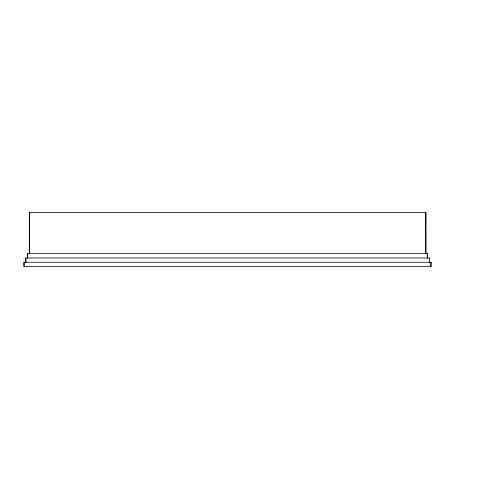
<?xml version="1.0" encoding="UTF-8"?>
<svg xmlns="http://www.w3.org/2000/svg" width="479" height="479" viewBox="0 0 479 479"><rect width="100%" height="100%" fill="white"/><g stroke="black" fill="none" stroke-linecap="round" stroke-linejoin="round"><path stroke-width="0.72" d="M427.561 253.678L27.531 253.678L27.531 257.971M429.352 257.971L25.74 257.971L25.74 262.27M431.214 262.27L23.95 262.27L23.95 266.563L431.034 266.563L431.034 262.27M430.878 262.27L430.878 266.563M429.328 257.971L429.328 262.27M427.496 253.678L427.561 257.971M427.448 253.678L427.448 257.971M427.34 253.678L427.34 257.971M425.909 253.678L425.909 212.436L29.321 212.436L29.321 253.678M425.747 212.436L425.759 253.678M425.675 212.436L425.603 253.678M29.476 212.436L29.476 253.678M27.686 253.678L27.686 257.971M25.896 257.971L25.896 262.27M24.106 262.27L24.106 266.563"/></g></svg>
